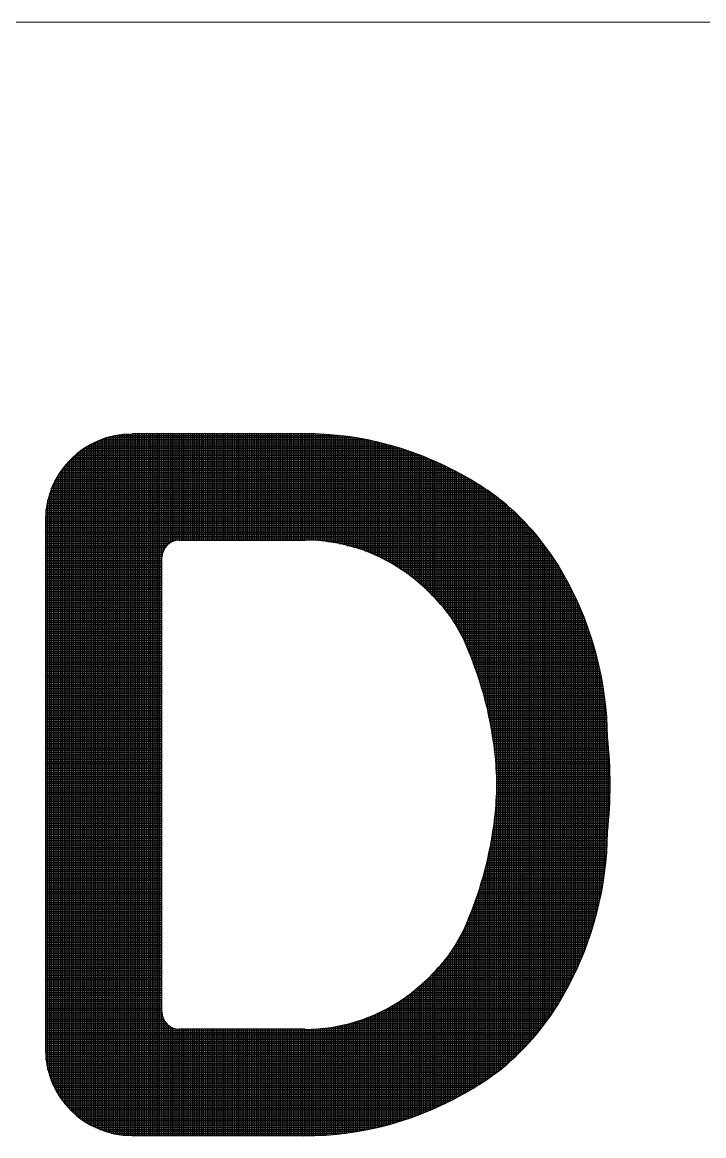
# Model space of a CAD drawing. Header units: inches. Extents: x 952 to 1793, y 0 to 594.
# Drawn here: x 1627.34 to 1633.8, y 99.48 to 110.04 of the extents above; entities that cross this region are included whole.
import ezdxf

# ---------------------------------------------------------------- set-up
doc = ezdxf.new("R2010")
doc.units = ezdxf.units.IN
doc.header["$MEASUREMENT"] = 0
doc.layers.add('BG 0 -1', color=7, linetype='Continuous')
doc.layers.add('BG ÇÑ±¹Áö¿ª³\xad¹æ±â¼úÁÖ½ÄÈ¸»ç CI', color=7, linetype='Continuous')

msp = doc.modelspace()

# ---------------------------------------------------------------- linework, layer by layer
at = {"layer": 'BG 0 -1', "color": 7, "linetype": 'Continuous', "lineweight": 9}
msp.add_line((1618.352, 110.04), (1767.619, 110.04), dxfattribs=at)
at = {"layer": 'BG ÇÑ±¹Áö¿ª³\xad¹æ±â¼úÁÖ½ÄÈ¸»ç CI', "color": 242, "linetype": 'Continuous', "lineweight": 25, "true_color": 0xd51c29}
for p, q in [((1627.983, 99.584), (1627.983, 106.033)), ((1627.985, 106.034), (1630.801, 106.034)), ((1628.001, 99.574), (1628.001, 106.043)), ((1628.018, 99.566), (1628.018, 106.051)), ((1628.019, 106.052), (1630.733, 106.052)), ((1628.036, 99.557), (1628.036, 106.06)), ((1628.053, 99.55), (1628.053, 106.068)), ((1628.057, 106.069), (1630.657, 106.069)), ((1628.07, 99.542), (1628.07, 106.075)), ((1628.088, 99.535), (1628.088, 106.082)), ((1628.1, 106.086), (1630.57, 106.086)), ((1628.105, 99.529), (1628.105, 106.088)), ((1628.122, 99.523), (1628.122, 106.094)), ((1628.14, 99.517), (1628.14, 106.1)), ((1628.154, 106.104), (1630.467, 106.104)), ((1628.157, 99.512), (1628.157, 106.105)), ((1628.175, 99.508), (1628.175, 106.109)), ((1628.192, 99.503), (1628.192, 106.114)), ((1628.209, 99.499), (1628.209, 106.118)), ((1628.227, 106.121), (1630.33, 106.121)), ((1628.227, 99.496), (1628.227, 106.121)), ((1628.244, 99.493), (1628.244, 106.124)), ((1628.261, 99.49), (1628.261, 106.127)), ((1628.279, 99.488), (1628.279, 106.129)), ((1628.296, 99.486), (1628.296, 106.131)), ((1628.313, 99.484), (1628.313, 106.133)), ((1628.331, 99.483), (1628.331, 106.134)), ((1628.348, 99.482), (1628.348, 106.135)), ((1628.366, 99.481), (1628.366, 106.136)), ((1629.905, 106.136), (1628.381, 106.136)), ((1628.383, 99.481), (1628.383, 106.136)), ((1628.4, 99.481), (1628.4, 106.136)), ((1628.418, 99.481), (1628.418, 106.136)), ((1628.435, 99.481), (1628.435, 106.136)), ((1628.452, 99.481), (1628.452, 106.136)), ((1628.47, 99.481), (1628.47, 106.136)), ((1628.487, 99.481), (1628.487, 106.136)), ((1628.504, 99.481), (1628.504, 106.136)), ((1628.522, 99.481), (1628.522, 106.136)), ((1628.539, 99.481), (1628.539, 106.136)), ((1628.557, 99.481), (1628.557, 106.136)), ((1628.574, 99.481), (1628.574, 106.136)), ((1628.591, 99.481), (1628.591, 106.136)), ((1628.609, 99.481), (1628.609, 106.136)), ((1628.626, 99.481), (1628.626, 106.136)), ((1628.643, 99.481), (1628.643, 106.136)), ((1628.661, 99.481), (1628.661, 106.136)), ((1628.678, 105.028), (1628.678, 106.136)), ((1628.695, 105.059), (1628.695, 106.136)), ((1628.713, 105.08), (1628.713, 106.136)), ((1628.73, 105.095), (1628.73, 106.136)), ((1628.748, 105.107), (1628.748, 106.136)), ((1628.765, 105.115), (1628.765, 106.136)), ((1628.782, 105.122), (1628.782, 106.136)), ((1628.8, 105.126), (1628.8, 106.136)), ((1628.817, 105.128), (1628.817, 106.136)), ((1628.834, 105.129), (1628.834, 106.136)), ((1628.852, 105.129), (1628.852, 106.136)), ((1628.869, 105.129), (1628.869, 106.136)), ((1628.886, 105.129), (1628.886, 106.136)), ((1628.904, 105.129), (1628.904, 106.136)), ((1628.921, 105.129), (1628.921, 106.136)), ((1628.939, 105.129), (1628.939, 106.136)), ((1628.956, 105.129), (1628.956, 106.136)), ((1628.973, 105.129), (1628.973, 106.136)), ((1628.991, 105.129), (1628.991, 106.136)), ((1629.008, 105.129), (1629.008, 106.136)), ((1629.025, 105.129), (1629.025, 106.136)), ((1629.043, 105.129), (1629.043, 106.136)), ((1629.06, 105.129), (1629.06, 106.136)), ((1629.077, 105.129), (1629.077, 106.136)), ((1629.095, 105.129), (1629.095, 106.136)), ((1629.112, 105.129), (1629.112, 106.136)), ((1629.13, 105.129), (1629.13, 106.136)), ((1629.147, 105.129), (1629.147, 106.136)), ((1629.164, 105.129), (1629.164, 106.136)), ((1629.182, 105.129), (1629.182, 106.136)), ((1629.199, 105.129), (1629.199, 106.136)), ((1629.216, 105.129), (1629.216, 106.136)), ((1629.234, 105.129), (1629.234, 106.136)), ((1629.251, 105.129), (1629.251, 106.136)), ((1629.268, 105.129), (1629.268, 106.136)), ((1629.286, 105.129), (1629.286, 106.136)), ((1629.303, 105.129), (1629.303, 106.136)), ((1629.321, 105.129), (1629.321, 106.136)), ((1629.338, 105.129), (1629.338, 106.136)), ((1629.355, 105.129), (1629.355, 106.136)), ((1629.373, 105.129), (1629.373, 106.136)), ((1629.39, 105.129), (1629.39, 106.136)), ((1629.407, 105.129), (1629.407, 106.136)), ((1629.425, 105.129), (1629.425, 106.136)), ((1629.442, 105.129), (1629.442, 106.136)), ((1629.459, 105.129), (1629.459, 106.136)), ((1629.477, 105.129), (1629.477, 106.136)), ((1629.494, 105.129), (1629.494, 106.136)), ((1629.512, 105.129), (1629.512, 106.136)), ((1629.529, 105.129), (1629.529, 106.136)), ((1629.546, 105.129), (1629.546, 106.136)), ((1629.564, 105.129), (1629.564, 106.136)), ((1629.581, 105.129), (1629.581, 106.136)), ((1629.598, 105.129), (1629.598, 106.136)), ((1629.616, 105.129), (1629.616, 106.136)), ((1629.633, 105.129), (1629.633, 106.136)), ((1629.65, 105.129), (1629.65, 106.136)), ((1629.668, 105.129), (1629.668, 106.136)), ((1629.685, 105.129), (1629.685, 106.136)), ((1629.703, 105.129), (1629.703, 106.136)), ((1629.72, 105.129), (1629.72, 106.136)), ((1629.737, 105.129), (1629.737, 106.136)), ((1629.755, 105.129), (1629.755, 106.136)), ((1629.772, 105.129), (1629.772, 106.136)), ((1629.789, 105.129), (1629.789, 106.136)), ((1629.807, 105.129), (1629.807, 106.136)), ((1629.824, 105.129), (1629.824, 106.136)), ((1629.841, 105.129), (1629.841, 106.136)), ((1629.859, 105.129), (1629.859, 106.136)), ((1629.876, 105.129), (1629.876, 106.136)), ((1629.894, 105.129), (1629.894, 106.136)), ((1629.911, 105.129), (1629.911, 106.136)), ((1629.928, 105.129), (1629.928, 106.136)), ((1629.946, 105.129), (1629.946, 106.137)), ((1629.963, 105.129), (1629.963, 106.137)), ((1629.98, 105.129), (1629.98, 106.137)), ((1629.998, 105.129), (1629.998, 106.138)), ((1630.015, 105.129), (1630.015, 106.138)), ((1630.033, 105.128), (1630.033, 106.138)), ((1630.05, 105.128), (1630.05, 106.137)), ((1630.067, 105.128), (1630.067, 106.137)), ((1630.085, 105.127), (1630.085, 106.137)), ((1630.102, 105.127), (1630.102, 106.136)), ((1630.119, 105.126), (1630.119, 106.136)), ((1630.137, 105.124), (1630.137, 106.135)), ((1630.154, 105.123), (1630.154, 106.134)), ((1630.171, 105.122), (1630.171, 106.134)), ((1630.189, 105.12), (1630.189, 106.133)), ((1630.206, 105.118), (1630.206, 106.132)), ((1630.224, 105.116), (1630.224, 106.13)), ((1630.241, 105.114), (1630.241, 106.129)), ((1630.258, 105.111), (1630.258, 106.128)), ((1630.276, 105.109), (1630.276, 106.126)), ((1630.293, 105.106), (1630.293, 106.125)), ((1630.31, 105.103), (1630.31, 106.123)), ((1630.328, 105.1), (1630.328, 106.121)), ((1630.345, 105.096), (1630.345, 106.12)), ((1630.362, 105.093), (1630.362, 106.118)), ((1630.38, 105.089), (1630.38, 106.116)), ((1630.397, 105.085), (1630.397, 106.113)), ((1630.415, 105.081), (1630.415, 106.111)), ((1630.432, 105.076), (1630.432, 106.109)), ((1630.449, 105.072), (1630.449, 106.106)), ((1630.467, 105.067), (1630.467, 106.104)), ((1630.484, 105.062), (1630.484, 106.101)), ((1630.501, 105.057), (1630.501, 106.098)), ((1630.519, 105.051), (1630.519, 106.096)), ((1630.536, 105.046), (1630.536, 106.093)), ((1630.553, 105.04), (1630.553, 106.09)), ((1630.571, 105.034), (1630.571, 106.086)), ((1630.588, 105.027), (1630.588, 106.083)), ((1630.606, 105.021), (1630.606, 106.08)), ((1630.623, 105.014), (1630.623, 106.076)), ((1630.64, 105.007), (1630.64, 106.073)), ((1630.658, 105), (1630.658, 106.069)), ((1630.675, 104.993), (1630.675, 106.065)), ((1630.692, 104.985), (1630.692, 106.061)), ((1630.71, 104.977), (1630.71, 106.057)), ((1630.727, 104.969), (1630.727, 106.053)), ((1630.744, 104.96), (1630.744, 106.049)), ((1630.762, 104.952), (1630.762, 106.045)), ((1630.779, 104.943), (1630.779, 106.04)), ((1630.797, 104.934), (1630.797, 106.036)), ((1627.837, 105.93), (1631.12, 105.93)), ((1627.845, 99.681), (1627.845, 105.936)), ((1627.858, 105.948), (1631.074, 105.948)), ((1627.862, 99.666), (1627.862, 105.951)), ((1627.879, 105.965), (1631.026, 105.965)), ((1627.879, 99.652), (1627.879, 105.965)), ((1627.897, 99.639), (1627.897, 105.978)), ((1627.903, 105.982), (1630.975, 105.982)), ((1627.914, 99.627), (1627.914, 105.99)), ((1627.928, 106), (1630.921, 106)), ((1627.931, 99.615), (1627.931, 106.002)), ((1627.949, 99.604), (1627.949, 106.013)), ((1627.955, 106.017), (1630.863, 106.017)), ((1627.966, 99.594), (1627.966, 106.023)), ((1630.814, 104.924), (1630.814, 106.031)), ((1630.831, 104.914), (1630.831, 106.026)), ((1630.849, 104.904), (1630.849, 106.021)), ((1630.866, 104.894), (1630.866, 106.016)), ((1630.883, 104.884), (1630.883, 106.011)), ((1630.901, 104.873), (1630.901, 106.006)), ((1630.918, 104.862), (1630.918, 106.001)), ((1630.935, 104.85), (1630.935, 105.995)), ((1630.953, 104.838), (1630.953, 105.99)), ((1630.97, 104.826), (1630.97, 105.984)), ((1630.988, 104.814), (1630.988, 105.978)), ((1631.005, 104.801), (1631.005, 105.972)), ((1631.022, 104.788), (1631.022, 105.966)), ((1631.04, 104.774), (1631.04, 105.96)), ((1631.057, 104.761), (1631.057, 105.954)), ((1631.074, 104.746), (1631.074, 105.947)), ((1631.092, 104.732), (1631.092, 105.941)), ((1631.109, 104.717), (1631.109, 105.934)), ((1631.126, 104.702), (1631.126, 105.928)), ((1627.738, 105.826), (1631.357, 105.826)), ((1627.74, 99.789), (1627.74, 105.828)), ((1627.753, 105.843), (1631.321, 105.843)), ((1627.758, 99.768), (1627.758, 105.849)), ((1627.768, 105.861), (1631.284, 105.861)), ((1627.775, 99.748), (1627.775, 105.869)), ((1627.784, 105.878), (1631.246, 105.878)), ((1627.792, 99.73), (1627.792, 105.887)), ((1627.8, 105.895), (1631.205, 105.895)), ((1627.81, 99.712), (1627.81, 105.905)), ((1627.818, 105.913), (1631.164, 105.913)), ((1627.827, 99.696), (1627.827, 105.921)), ((1631.144, 104.686), (1631.144, 105.921)), ((1631.161, 104.67), (1631.161, 105.914)), ((1631.179, 104.653), (1631.179, 105.907)), ((1631.196, 104.636), (1631.196, 105.899)), ((1631.213, 104.619), (1631.213, 105.892)), ((1631.231, 104.602), (1631.231, 105.885)), ((1631.248, 104.585), (1631.248, 105.877)), ((1631.265, 104.567), (1631.265, 105.869)), ((1631.283, 104.548), (1631.283, 105.861)), ((1631.3, 104.529), (1631.3, 105.853)), ((1631.317, 104.509), (1631.317, 105.845)), ((1631.335, 104.489), (1631.335, 105.837)), ((1631.352, 104.467), (1631.352, 105.829)), ((1627.668, 105.722), (1631.554, 105.722)), ((1627.671, 99.89), (1627.671, 105.727)), ((1627.678, 105.739), (1631.523, 105.739)), ((1627.688, 99.861), (1627.688, 105.756)), ((1627.689, 105.757), (1631.491, 105.757)), ((1627.7, 105.774), (1631.459, 105.774)), ((1627.706, 99.835), (1627.706, 105.782)), ((1627.712, 105.791), (1631.426, 105.791)), ((1627.723, 99.811), (1627.723, 105.806)), ((1627.725, 105.809), (1631.392, 105.809)), ((1631.37, 104.445), (1631.37, 105.82)), ((1631.387, 104.422), (1631.387, 105.811)), ((1631.404, 104.397), (1631.404, 105.803)), ((1631.422, 104.372), (1631.422, 105.794)), ((1631.439, 104.345), (1631.439, 105.784)), ((1631.456, 104.317), (1631.456, 105.775)), ((1631.474, 104.287), (1631.474, 105.766)), ((1631.491, 104.256), (1631.491, 105.756)), ((1631.508, 104.222), (1631.508, 105.747)), ((1631.526, 104.186), (1631.526, 105.737)), ((1631.543, 104.147), (1631.543, 105.728)), ((1631.561, 104.106), (1631.561, 105.718)), ((1627.618, 105.618), (1631.723, 105.618)), ((1627.619, 99.997), (1627.619, 105.62)), ((1627.625, 105.635), (1631.697, 105.635)), ((1627.633, 105.652), (1631.67, 105.652)), ((1627.636, 99.957), (1627.636, 105.66)), ((1627.641, 105.67), (1631.642, 105.67)), ((1627.649, 105.687), (1631.614, 105.687)), ((1627.654, 99.921), (1627.654, 105.696)), ((1627.658, 105.704), (1631.584, 105.704)), ((1631.578, 104.065), (1631.578, 105.708)), ((1631.595, 104.021), (1631.595, 105.698)), ((1631.613, 103.976), (1631.613, 105.688)), ((1631.63, 103.929), (1631.63, 105.677)), ((1631.647, 103.88), (1631.647, 105.667)), ((1631.665, 103.829), (1631.665, 105.656)), ((1631.682, 103.774), (1631.682, 105.645)), ((1631.699, 103.717), (1631.699, 105.633)), ((1631.717, 103.655), (1631.717, 105.622)), ((1627.584, 105.513), (1631.867, 105.513)), ((1627.584, 100.105), (1627.584, 105.512)), ((1627.589, 105.531), (1631.844, 105.531)), ((1627.594, 105.548), (1631.821, 105.548)), ((1627.599, 105.566), (1631.798, 105.566)), ((1627.601, 100.045), (1627.601, 105.572)), ((1627.605, 105.583), (1631.773, 105.583)), ((1627.611, 105.6), (1631.749, 105.6)), ((1631.734, 103.589), (1631.734, 105.61)), ((1631.752, 103.518), (1631.752, 105.598)), ((1631.769, 103.438), (1631.769, 105.586)), ((1631.786, 103.349), (1631.786, 105.574)), ((1631.804, 103.244), (1631.804, 105.561)), ((1631.821, 103.111), (1631.821, 105.548)), ((1631.838, 100.082), (1631.838, 105.535)), ((1631.856, 100.095), (1631.856, 105.522)), ((1631.873, 100.108), (1631.873, 105.509)), ((1627.566, 105.409), (1631.99, 105.409)), ((1627.567, 100.198), (1627.567, 105.419)), ((1627.568, 105.427), (1631.971, 105.427)), ((1627.57, 105.444), (1631.951, 105.444)), ((1627.573, 105.461), (1631.932, 105.461)), ((1627.577, 105.479), (1631.911, 105.479)), ((1627.58, 105.496), (1631.889, 105.496)), ((1631.891, 100.122), (1631.891, 105.495)), ((1631.908, 100.136), (1631.908, 105.481)), ((1631.925, 100.15), (1631.925, 105.467)), ((1631.943, 100.165), (1631.943, 105.452)), ((1631.96, 100.181), (1631.96, 105.436)), ((1631.977, 100.196), (1631.977, 105.421)), ((1631.995, 100.212), (1631.995, 105.405)), ((1627.56, 105.322), (1632.079, 105.322)), ((1627.56, 105.315), (1627.56, 100.302)), ((1627.56, 105.305), (1632.096, 105.305)), ((1627.561, 105.357), (1632.045, 105.357)), ((1627.561, 105.34), (1632.062, 105.34)), ((1627.562, 105.375), (1632.027, 105.375)), ((1627.564, 105.392), (1632.008, 105.392)), ((1632.012, 100.229), (1632.012, 105.389)), ((1632.029, 100.245), (1632.029, 105.372)), ((1632.047, 100.262), (1632.047, 105.355)), ((1632.064, 100.279), (1632.064, 105.338)), ((1632.082, 100.297), (1632.082, 105.32)), ((1632.099, 100.315), (1632.099, 105.302)), ((1627.56, 105.288), (1632.113, 105.288)), ((1627.56, 105.27), (1632.129, 105.27)), ((1627.56, 105.253), (1632.145, 105.253)), ((1627.56, 105.236), (1632.16, 105.236)), ((1627.56, 105.218), (1632.176, 105.218)), ((1627.56, 105.201), (1632.191, 105.201)), ((1632.116, 100.333), (1632.116, 105.284)), ((1632.134, 100.352), (1632.134, 105.265)), ((1632.151, 100.371), (1632.151, 105.246)), ((1632.168, 100.39), (1632.168, 105.227)), ((1632.186, 100.41), (1632.186, 105.207)), ((1627.56, 105.184), (1632.206, 105.184)), ((1627.56, 105.166), (1632.22, 105.166)), ((1627.56, 105.149), (1632.234, 105.149)), ((1627.56, 105.131), (1632.248, 105.131)), ((1627.56, 105.114), (1628.762, 105.114)), ((1627.56, 105.097), (1628.732, 105.097)), ((1628.829, 105.129), (1630.021, 105.129)), ((1630.238, 105.114), (1632.262, 105.114)), ((1630.343, 105.097), (1632.276, 105.097)), ((1632.203, 100.431), (1632.203, 105.186)), ((1632.22, 100.451), (1632.22, 105.166)), ((1632.238, 100.473), (1632.238, 105.145)), ((1632.255, 100.494), (1632.255, 105.123)), ((1632.273, 100.516), (1632.273, 105.101)), ((1627.56, 105.079), (1628.712, 105.079)), ((1627.56, 105.062), (1628.697, 105.062)), ((1627.56, 105.045), (1628.686, 105.045)), ((1627.56, 105.027), (1628.678, 105.027)), ((1627.56, 105.01), (1628.672, 105.01)), ((1627.56, 104.993), (1628.668, 104.993)), ((1630.42, 105.079), (1632.289, 105.079)), ((1630.484, 105.062), (1632.302, 105.062)), ((1630.539, 105.045), (1632.315, 105.045)), ((1630.589, 105.027), (1632.327, 105.027)), ((1630.634, 105.01), (1632.339, 105.01)), ((1630.675, 104.993), (1632.351, 104.993)), ((1632.29, 100.539), (1632.29, 105.078)), ((1632.307, 100.563), (1632.307, 105.055)), ((1632.325, 100.586), (1632.325, 105.031)), ((1632.342, 100.611), (1632.342, 105.006)), ((1632.359, 100.636), (1632.359, 104.981)), ((1627.56, 104.975), (1628.666, 104.975)), ((1627.56, 104.958), (1628.665, 104.958)), ((1627.56, 104.94), (1628.665, 104.94)), ((1627.56, 104.923), (1628.665, 104.923)), ((1627.56, 104.906), (1628.665, 104.906)), ((1627.56, 104.888), (1628.665, 104.888)), ((1628.665, 100.653), (1628.665, 104.964)), ((1630.714, 104.975), (1632.363, 104.975)), ((1630.75, 104.958), (1632.375, 104.958)), ((1630.784, 104.94), (1632.386, 104.94)), ((1630.816, 104.923), (1632.398, 104.923)), ((1630.847, 104.906), (1632.409, 104.906)), ((1630.876, 104.888), (1632.42, 104.888)), ((1632.377, 100.662), (1632.377, 104.955)), ((1632.394, 100.688), (1632.394, 104.929)), ((1632.411, 100.716), (1632.411, 104.901)), ((1632.429, 100.744), (1632.429, 104.873)), ((1627.56, 104.871), (1628.665, 104.871)), ((1627.56, 104.854), (1628.665, 104.854)), ((1627.56, 104.836), (1628.665, 104.836)), ((1627.56, 104.819), (1628.665, 104.819)), ((1627.56, 104.801), (1628.665, 104.801)), ((1627.56, 104.784), (1628.665, 104.784)), ((1627.56, 104.767), (1628.665, 104.767)), ((1630.904, 104.871), (1632.43, 104.871)), ((1630.93, 104.854), (1632.441, 104.854)), ((1630.956, 104.836), (1632.451, 104.836)), ((1630.98, 104.819), (1632.461, 104.819)), ((1631.004, 104.801), (1632.471, 104.801)), ((1631.027, 104.784), (1632.481, 104.784)), ((1631.049, 104.767), (1632.49, 104.767)), ((1632.446, 100.773), (1632.446, 104.845)), ((1632.464, 100.802), (1632.464, 104.815)), ((1632.481, 100.833), (1632.481, 104.784)), ((1627.56, 104.749), (1628.665, 104.749)), ((1627.56, 104.732), (1628.665, 104.732)), ((1627.56, 104.715), (1628.665, 104.715)), ((1627.56, 104.697), (1628.665, 104.697)), ((1627.56, 104.68), (1628.665, 104.68)), ((1627.56, 104.663), (1628.665, 104.663)), ((1631.071, 104.749), (1632.5, 104.749)), ((1631.092, 104.732), (1632.509, 104.732)), ((1631.112, 104.715), (1632.518, 104.715)), ((1631.131, 104.697), (1632.527, 104.697)), ((1631.15, 104.68), (1632.536, 104.68)), ((1631.169, 104.663), (1632.545, 104.663)), ((1632.498, 100.865), (1632.498, 104.752)), ((1632.516, 100.898), (1632.516, 104.719)), ((1632.533, 100.931), (1632.533, 104.686)), ((1627.56, 104.645), (1628.665, 104.645)), ((1627.56, 104.628), (1628.665, 104.628)), ((1627.56, 104.61), (1628.665, 104.61)), ((1627.56, 104.593), (1628.665, 104.593)), ((1627.56, 104.576), (1628.665, 104.576)), ((1627.56, 104.558), (1628.665, 104.558)), ((1631.187, 104.645), (1632.554, 104.645)), ((1631.204, 104.628), (1632.562, 104.628)), ((1631.222, 104.61), (1632.571, 104.61)), ((1631.239, 104.593), (1632.579, 104.593)), ((1631.257, 104.576), (1632.587, 104.576)), ((1631.273, 104.558), (1632.595, 104.558)), ((1632.55, 100.965), (1632.55, 104.652)), ((1632.568, 101.001), (1632.568, 104.616)), ((1632.585, 101.037), (1632.585, 104.58)), ((1627.56, 104.541), (1628.665, 104.541)), ((1627.56, 104.524), (1628.665, 104.524)), ((1627.56, 104.506), (1628.665, 104.506)), ((1627.56, 104.489), (1628.665, 104.489)), ((1627.56, 104.472), (1628.665, 104.472)), ((1627.56, 104.454), (1628.665, 104.454)), ((1631.289, 104.541), (1632.603, 104.541)), ((1631.305, 104.524), (1632.611, 104.524)), ((1631.32, 104.506), (1632.618, 104.506)), ((1631.335, 104.489), (1632.626, 104.489)), ((1631.349, 104.472), (1632.633, 104.472)), ((1631.363, 104.454), (1632.641, 104.454)), ((1632.602, 101.075), (1632.602, 104.542)), ((1632.62, 101.114), (1632.62, 104.503)), ((1632.637, 101.155), (1632.637, 104.462)), ((1627.56, 104.437), (1628.665, 104.437)), ((1627.56, 104.419), (1628.665, 104.419)), ((1627.56, 104.402), (1628.665, 104.402)), ((1627.56, 104.385), (1628.665, 104.385)), ((1627.56, 104.367), (1628.665, 104.367)), ((1627.56, 104.35), (1628.665, 104.35)), ((1631.376, 104.437), (1632.648, 104.437)), ((1631.389, 104.419), (1632.655, 104.419)), ((1631.401, 104.402), (1632.662, 104.402)), ((1631.413, 104.385), (1632.669, 104.385)), ((1631.425, 104.367), (1632.675, 104.367)), ((1631.436, 104.35), (1632.682, 104.35)), ((1632.655, 101.197), (1632.655, 104.42)), ((1632.672, 101.241), (1632.672, 104.376)), ((1627.56, 104.333), (1628.665, 104.333)), ((1627.56, 104.315), (1628.665, 104.315)), ((1627.56, 104.298), (1628.665, 104.298)), ((1627.56, 104.281), (1628.665, 104.281)), ((1627.56, 104.263), (1628.665, 104.263)), ((1627.56, 104.246), (1628.665, 104.246)), ((1631.447, 104.333), (1632.688, 104.333)), ((1631.457, 104.315), (1632.695, 104.315)), ((1631.468, 104.298), (1632.701, 104.298)), ((1631.477, 104.281), (1632.707, 104.281)), ((1631.487, 104.263), (1632.713, 104.263)), ((1631.496, 104.246), (1632.719, 104.246)), ((1632.689, 101.287), (1632.689, 104.33)), ((1632.707, 101.335), (1632.707, 104.282)), ((1627.56, 104.228), (1628.665, 104.228)), ((1627.56, 104.211), (1628.665, 104.211)), ((1627.56, 104.194), (1628.665, 104.194)), ((1627.56, 104.176), (1628.665, 104.176)), ((1627.56, 104.159), (1628.665, 104.159)), ((1627.56, 104.142), (1628.665, 104.142)), ((1631.505, 104.228), (1632.725, 104.228)), ((1631.514, 104.211), (1632.731, 104.211)), ((1631.522, 104.194), (1632.736, 104.194)), ((1631.53, 104.176), (1632.742, 104.176)), ((1631.538, 104.159), (1632.747, 104.159)), ((1631.545, 104.142), (1632.752, 104.142)), ((1632.724, 101.386), (1632.724, 104.231)), ((1632.741, 101.44), (1632.741, 104.177)), ((1627.56, 104.124), (1628.665, 104.124)), ((1627.56, 104.107), (1628.665, 104.107)), ((1627.56, 104.09), (1628.665, 104.09)), ((1627.56, 104.072), (1628.665, 104.072)), ((1627.56, 104.055), (1628.665, 104.055)), ((1627.56, 104.037), (1628.665, 104.037)), ((1631.553, 104.124), (1632.757, 104.124)), ((1631.56, 104.107), (1632.762, 104.107)), ((1631.568, 104.09), (1632.767, 104.09)), ((1631.575, 104.072), (1632.772, 104.072)), ((1631.582, 104.055), (1632.777, 104.055)), ((1631.589, 104.037), (1632.782, 104.037)), ((1632.759, 101.497), (1632.759, 104.12)), ((1632.776, 101.559), (1632.776, 104.058)), ((1627.56, 104.02), (1628.665, 104.02)), ((1627.56, 104.003), (1628.665, 104.003)), ((1627.56, 103.985), (1628.665, 103.985)), ((1627.56, 103.968), (1628.665, 103.968)), ((1627.56, 103.951), (1628.665, 103.951)), ((1627.56, 103.933), (1628.665, 103.933)), ((1631.596, 104.02), (1632.786, 104.02)), ((1631.603, 104.003), (1632.791, 104.003)), ((1631.609, 103.985), (1632.795, 103.985)), ((1631.616, 103.968), (1632.799, 103.968)), ((1631.622, 103.951), (1632.803, 103.951)), ((1631.629, 103.933), (1632.807, 103.933)), ((1632.793, 101.626), (1632.793, 103.991)), ((1627.56, 103.916), (1628.665, 103.916)), ((1627.56, 103.899), (1628.665, 103.899)), ((1627.56, 103.881), (1628.665, 103.881)), ((1627.56, 103.864), (1628.665, 103.864)), ((1627.56, 103.846), (1628.665, 103.846)), ((1627.56, 103.829), (1628.665, 103.829)), ((1631.635, 103.916), (1632.811, 103.916)), ((1631.641, 103.899), (1632.815, 103.899)), ((1631.647, 103.881), (1632.819, 103.881)), ((1631.653, 103.864), (1632.822, 103.864)), ((1631.659, 103.846), (1632.826, 103.846)), ((1631.665, 103.829), (1632.829, 103.829)), ((1632.811, 101.7), (1632.811, 103.917)), ((1632.828, 101.783), (1632.828, 103.834)), ((1627.56, 103.812), (1628.665, 103.812)), ((1627.56, 103.794), (1628.665, 103.794)), ((1627.56, 103.777), (1628.665, 103.777)), ((1627.56, 103.76), (1628.665, 103.76)), ((1627.56, 103.742), (1628.665, 103.742)), ((1627.56, 103.725), (1628.665, 103.725)), ((1631.67, 103.812), (1632.832, 103.812)), ((1631.676, 103.794), (1632.836, 103.794)), ((1631.681, 103.777), (1632.839, 103.777)), ((1631.687, 103.76), (1632.842, 103.76)), ((1631.692, 103.742), (1632.845, 103.742)), ((1631.697, 103.725), (1632.847, 103.725)), ((1632.846, 101.88), (1632.846, 103.737)), ((1627.56, 103.708), (1628.665, 103.708)), ((1627.56, 103.69), (1628.665, 103.69)), ((1627.56, 103.673), (1628.665, 103.673)), ((1627.56, 103.655), (1628.665, 103.655)), ((1627.56, 103.638), (1628.665, 103.638)), ((1627.56, 103.621), (1628.665, 103.621)), ((1631.702, 103.708), (1632.85, 103.708)), ((1631.707, 103.69), (1632.853, 103.69)), ((1631.712, 103.673), (1632.855, 103.673)), ((1631.717, 103.655), (1632.858, 103.655)), ((1631.722, 103.638), (1632.86, 103.638)), ((1631.726, 103.621), (1632.862, 103.621)), ((1632.863, 102.001), (1632.863, 103.616)), ((1627.56, 103.603), (1628.665, 103.603)), ((1627.56, 103.586), (1628.665, 103.586)), ((1627.56, 103.569), (1628.665, 103.569)), ((1627.56, 103.551), (1628.665, 103.551)), ((1627.56, 103.534), (1628.665, 103.534)), ((1627.56, 103.517), (1628.665, 103.517)), ((1627.56, 103.499), (1628.665, 103.499)), ((1631.731, 103.603), (1632.864, 103.603)), ((1631.735, 103.586), (1632.867, 103.586)), ((1631.739, 103.569), (1632.868, 103.569)), ((1631.744, 103.551), (1632.87, 103.551)), ((1631.748, 103.534), (1632.872, 103.534)), ((1631.752, 103.517), (1632.874, 103.517)), ((1631.756, 103.499), (1632.875, 103.499)), ((1627.56, 103.482), (1628.665, 103.482)), ((1627.56, 103.464), (1628.665, 103.464)), ((1627.56, 103.447), (1628.665, 103.447)), ((1627.56, 103.43), (1628.665, 103.43)), ((1627.56, 103.412), (1628.665, 103.412)), ((1627.56, 103.395), (1628.665, 103.395)), ((1631.76, 103.482), (1632.877, 103.482)), ((1631.763, 103.464), (1632.878, 103.464)), ((1631.767, 103.447), (1632.879, 103.447)), ((1631.771, 103.43), (1632.881, 103.43)), ((1631.774, 103.412), (1632.882, 103.412)), ((1631.778, 103.395), (1632.883, 103.395)), ((1632.88, 102.183), (1632.88, 103.434)), ((1627.56, 103.378), (1628.665, 103.378)), ((1627.56, 103.36), (1628.665, 103.36)), ((1627.56, 103.343), (1628.665, 103.343)), ((1627.56, 103.326), (1628.665, 103.326)), ((1627.56, 103.308), (1628.665, 103.308)), ((1627.56, 103.291), (1628.665, 103.291)), ((1631.781, 103.378), (1632.884, 103.378)), ((1631.784, 103.36), (1632.884, 103.36)), ((1631.787, 103.343), (1632.885, 103.343)), ((1631.79, 103.326), (1632.886, 103.326)), ((1631.793, 103.308), (1632.886, 103.308)), ((1631.796, 103.291), (1632.887, 103.291)), ((1627.56, 103.273), (1628.665, 103.273)), ((1627.56, 103.256), (1628.665, 103.256)), ((1627.56, 103.239), (1628.665, 103.239)), ((1627.56, 103.221), (1628.665, 103.221)), ((1627.56, 103.204), (1628.665, 103.204)), ((1627.56, 103.187), (1628.665, 103.187)), ((1631.799, 103.273), (1632.887, 103.273)), ((1631.802, 103.256), (1632.887, 103.256)), ((1631.804, 103.239), (1632.889, 103.239)), ((1631.807, 103.221), (1632.891, 103.221)), ((1631.809, 103.204), (1632.893, 103.204)), ((1631.812, 103.187), (1632.894, 103.187)), ((1627.56, 103.169), (1628.665, 103.169)), ((1627.56, 103.152), (1628.665, 103.152)), ((1627.56, 103.135), (1628.665, 103.135)), ((1627.56, 103.117), (1628.665, 103.117)), ((1627.56, 103.1), (1628.665, 103.1)), ((1627.56, 103.082), (1628.665, 103.082)), ((1631.814, 103.169), (1632.896, 103.169)), ((1631.816, 103.152), (1632.898, 103.152)), ((1631.818, 103.135), (1632.899, 103.135)), ((1631.82, 103.117), (1632.9, 103.117)), ((1631.822, 103.1), (1632.902, 103.1)), ((1631.824, 103.082), (1632.903, 103.082)), ((1632.898, 102.465), (1632.898, 103.152)), ((1627.56, 103.065), (1628.665, 103.065)), ((1627.56, 103.048), (1628.665, 103.048)), ((1627.56, 103.03), (1628.665, 103.03)), ((1627.56, 103.013), (1628.665, 103.013)), ((1627.56, 102.996), (1628.665, 102.996)), ((1627.56, 102.978), (1628.665, 102.978)), ((1631.826, 103.065), (1632.904, 103.065)), ((1631.827, 103.048), (1632.905, 103.048)), ((1631.829, 103.03), (1632.906, 103.03)), ((1631.83, 103.013), (1632.907, 103.013)), ((1631.831, 102.996), (1632.908, 102.996)), ((1631.833, 102.978), (1632.909, 102.978)), ((1627.56, 102.961), (1628.665, 102.961)), ((1627.56, 102.943), (1628.665, 102.943)), ((1627.56, 102.926), (1628.665, 102.926)), ((1627.56, 102.909), (1628.665, 102.909)), ((1627.56, 102.891), (1628.665, 102.891)), ((1627.56, 102.874), (1628.665, 102.874)), ((1631.834, 102.961), (1632.91, 102.961)), ((1631.834, 102.943), (1632.91, 102.943)), ((1631.835, 102.926), (1632.911, 102.926)), ((1631.836, 102.909), (1632.911, 102.909)), ((1631.837, 102.891), (1632.912, 102.891)), ((1631.837, 102.874), (1632.912, 102.874)), ((1627.56, 102.857), (1628.665, 102.857)), ((1627.56, 102.839), (1628.665, 102.839)), ((1627.56, 102.822), (1628.665, 102.822)), ((1627.56, 102.805), (1628.665, 102.805)), ((1627.56, 102.787), (1628.665, 102.787)), ((1627.56, 102.77), (1628.665, 102.77)), ((1631.837, 102.857), (1632.912, 102.857)), ((1631.838, 102.839), (1632.912, 102.839)), ((1631.838, 102.822), (1632.912, 102.822)), ((1631.838, 102.805), (1632.912, 102.805)), ((1631.838, 102.787), (1632.912, 102.787)), ((1631.838, 102.77), (1632.912, 102.77)), ((1627.56, 102.752), (1628.665, 102.752)), ((1627.56, 102.735), (1628.665, 102.735)), ((1627.56, 102.718), (1628.665, 102.718)), ((1627.56, 102.7), (1628.665, 102.7)), ((1627.56, 102.683), (1628.665, 102.683)), ((1627.56, 102.666), (1628.665, 102.666)), ((1631.834, 102.666), (1632.91, 102.666)), ((1631.835, 102.683), (1632.91, 102.683)), ((1631.836, 102.718), (1632.911, 102.718)), ((1631.836, 102.7), (1632.911, 102.7)), ((1631.837, 102.752), (1632.912, 102.752)), ((1631.837, 102.735), (1632.912, 102.735)), ((1627.56, 102.648), (1628.665, 102.648)), ((1627.56, 102.631), (1628.665, 102.631)), ((1627.56, 102.614), (1628.665, 102.614)), ((1627.56, 102.596), (1628.665, 102.596)), ((1627.56, 102.579), (1628.665, 102.579)), ((1627.56, 102.561), (1628.665, 102.561)), ((1631.827, 102.561), (1632.905, 102.561)), ((1631.828, 102.579), (1632.906, 102.579)), ((1631.83, 102.596), (1632.907, 102.596)), ((1631.831, 102.614), (1632.908, 102.614)), ((1631.832, 102.631), (1632.908, 102.631)), ((1631.833, 102.648), (1632.909, 102.648)), ((1627.56, 102.544), (1628.665, 102.544)), ((1627.56, 102.527), (1628.665, 102.527)), ((1627.56, 102.509), (1628.665, 102.509)), ((1627.56, 102.492), (1628.665, 102.492)), ((1627.56, 102.475), (1628.665, 102.475)), ((1627.56, 102.457), (1628.665, 102.457)), ((1631.815, 102.457), (1632.897, 102.457)), ((1631.817, 102.475), (1632.898, 102.475)), ((1631.819, 102.492), (1632.9, 102.492)), ((1631.821, 102.509), (1632.901, 102.509)), ((1631.821, 100.069), (1631.821, 102.506)), ((1631.823, 102.527), (1632.902, 102.527)), ((1631.825, 102.544), (1632.904, 102.544)), ((1627.56, 102.44), (1628.665, 102.44)), ((1627.56, 102.423), (1628.665, 102.423)), ((1627.56, 102.405), (1628.665, 102.405)), ((1627.56, 102.388), (1628.665, 102.388)), ((1627.56, 102.37), (1628.665, 102.37)), ((1627.56, 102.353), (1628.665, 102.353)), ((1631.801, 102.353), (1632.887, 102.353)), ((1631.803, 102.37), (1632.888, 102.37)), ((1631.804, 100.056), (1631.804, 102.374)), ((1631.806, 102.388), (1632.89, 102.388)), ((1631.808, 102.405), (1632.892, 102.405)), ((1631.811, 102.423), (1632.894, 102.423)), ((1631.813, 102.44), (1632.895, 102.44)), ((1627.56, 102.336), (1628.665, 102.336)), ((1627.56, 102.318), (1628.665, 102.318)), ((1627.56, 102.301), (1628.665, 102.301)), ((1627.56, 102.284), (1628.665, 102.284)), ((1627.56, 102.266), (1628.665, 102.266)), ((1627.56, 102.249), (1628.665, 102.249)), ((1627.56, 102.232), (1628.665, 102.232)), ((1631.779, 102.232), (1632.883, 102.232)), ((1631.783, 102.249), (1632.884, 102.249)), ((1631.786, 100.043), (1631.786, 102.268)), ((1631.786, 102.266), (1632.885, 102.266)), ((1631.789, 102.284), (1632.885, 102.284)), ((1631.792, 102.301), (1632.886, 102.301)), ((1631.795, 102.318), (1632.886, 102.318)), ((1631.798, 102.336), (1632.887, 102.336)), ((1627.56, 102.214), (1628.665, 102.214)), ((1627.56, 102.197), (1628.665, 102.197)), ((1627.56, 102.179), (1628.665, 102.179)), ((1627.56, 102.162), (1628.665, 102.162)), ((1627.56, 102.145), (1628.665, 102.145)), ((1627.56, 102.127), (1628.665, 102.127)), ((1631.758, 102.127), (1632.876, 102.127)), ((1631.762, 102.145), (1632.878, 102.145)), ((1631.765, 102.162), (1632.879, 102.162)), ((1631.769, 102.179), (1632.88, 102.179)), ((1631.769, 100.031), (1631.769, 102.179)), ((1631.773, 102.197), (1632.881, 102.197)), ((1631.776, 102.214), (1632.882, 102.214)), ((1627.56, 102.11), (1628.665, 102.11)), ((1627.56, 102.093), (1628.665, 102.093)), ((1627.56, 102.075), (1628.665, 102.075)), ((1627.56, 102.058), (1628.665, 102.058)), ((1627.56, 102.041), (1628.665, 102.041)), ((1627.56, 102.023), (1628.665, 102.023)), ((1631.733, 102.023), (1632.866, 102.023)), ((1631.734, 100.007), (1631.734, 102.028)), ((1631.737, 102.041), (1632.868, 102.041)), ((1631.742, 102.058), (1632.869, 102.058)), ((1631.746, 102.075), (1632.871, 102.075)), ((1631.75, 102.093), (1632.873, 102.093)), ((1631.752, 100.019), (1631.752, 102.099)), ((1631.754, 102.11), (1632.875, 102.11)), ((1627.56, 102.006), (1628.665, 102.006)), ((1627.56, 101.988), (1628.665, 101.988)), ((1627.56, 101.971), (1628.665, 101.971)), ((1627.56, 101.954), (1628.665, 101.954)), ((1627.56, 101.936), (1628.665, 101.936)), ((1627.56, 101.919), (1628.665, 101.919)), ((1631.705, 101.919), (1632.852, 101.919)), ((1631.71, 101.936), (1632.854, 101.936)), ((1631.715, 101.954), (1632.857, 101.954)), ((1631.717, 99.995), (1631.717, 101.962)), ((1631.719, 101.971), (1632.859, 101.971)), ((1631.724, 101.988), (1632.861, 101.988)), ((1631.729, 102.006), (1632.864, 102.006)), ((1627.56, 101.902), (1628.665, 101.902)), ((1627.56, 101.884), (1628.665, 101.884)), ((1627.56, 101.867), (1628.665, 101.867)), ((1627.56, 101.85), (1628.665, 101.85)), ((1627.56, 101.832), (1628.665, 101.832)), ((1627.56, 101.815), (1628.665, 101.815)), ((1631.673, 101.815), (1632.834, 101.815)), ((1631.679, 101.832), (1632.837, 101.832)), ((1631.682, 99.972), (1631.682, 101.843)), ((1631.684, 101.85), (1632.84, 101.85)), ((1631.69, 101.867), (1632.843, 101.867)), ((1631.695, 101.884), (1632.846, 101.884)), ((1631.699, 99.984), (1631.699, 101.9)), ((1631.7, 101.902), (1632.849, 101.902)), ((1627.56, 101.797), (1628.665, 101.797)), ((1627.56, 101.78), (1628.665, 101.78)), ((1627.56, 101.763), (1628.665, 101.763)), ((1627.56, 101.745), (1628.665, 101.745)), ((1627.56, 101.728), (1628.665, 101.728)), ((1627.56, 101.711), (1628.665, 101.711)), ((1631.638, 101.711), (1632.813, 101.711)), ((1631.644, 101.728), (1632.817, 101.728)), ((1631.647, 99.951), (1631.647, 101.737)), ((1631.65, 101.745), (1632.821, 101.745)), ((1631.656, 101.763), (1632.824, 101.763)), ((1631.662, 101.78), (1632.828, 101.78)), ((1631.665, 99.961), (1631.665, 101.788)), ((1631.668, 101.797), (1632.831, 101.797)), ((1627.56, 101.693), (1628.665, 101.693)), ((1627.56, 101.676), (1628.665, 101.676)), ((1627.56, 101.659), (1628.665, 101.659)), ((1627.56, 101.641), (1628.665, 101.641)), ((1627.56, 101.624), (1628.665, 101.624)), ((1627.56, 101.606), (1628.665, 101.606)), ((1631.599, 101.606), (1632.789, 101.606)), ((1631.606, 101.624), (1632.793, 101.624)), ((1631.613, 101.641), (1632.797, 101.641)), ((1631.613, 99.929), (1631.613, 101.641)), ((1631.619, 101.659), (1632.801, 101.659)), ((1631.626, 101.676), (1632.805, 101.676)), ((1631.63, 99.94), (1631.63, 101.688)), ((1631.632, 101.693), (1632.809, 101.693)), ((1627.56, 101.589), (1628.665, 101.589)), ((1627.56, 101.572), (1628.665, 101.572)), ((1627.56, 101.554), (1628.665, 101.554)), ((1627.56, 101.537), (1628.665, 101.537)), ((1627.56, 101.52), (1628.665, 101.52)), ((1627.56, 101.502), (1628.665, 101.502)), ((1631.557, 101.502), (1632.76, 101.502)), ((1631.561, 99.899), (1631.561, 101.511)), ((1631.564, 101.52), (1632.765, 101.52)), ((1631.572, 101.537), (1632.77, 101.537)), ((1631.578, 99.909), (1631.578, 101.552)), ((1631.579, 101.554), (1632.775, 101.554)), ((1631.586, 101.572), (1632.78, 101.572)), ((1631.593, 101.589), (1632.784, 101.589)), ((1631.595, 99.919), (1631.595, 101.596)), ((1627.56, 101.485), (1628.665, 101.485)), ((1627.56, 101.468), (1628.665, 101.468)), ((1627.56, 101.45), (1628.665, 101.45)), ((1627.56, 101.433), (1628.665, 101.433)), ((1627.56, 101.415), (1628.665, 101.415)), ((1627.56, 101.398), (1628.665, 101.398)), ((1631.508, 99.87), (1631.508, 101.395)), ((1631.51, 101.398), (1632.728, 101.398)), ((1631.518, 101.415), (1632.734, 101.415)), ((1631.526, 101.433), (1632.739, 101.433)), ((1631.526, 99.88), (1631.526, 101.431)), ((1631.534, 101.45), (1632.745, 101.45)), ((1631.542, 101.468), (1632.75, 101.468)), ((1631.543, 99.889), (1631.543, 101.47)), ((1631.55, 101.485), (1632.755, 101.485)), ((1627.56, 101.381), (1628.665, 101.381)), ((1627.56, 101.363), (1628.665, 101.363)), ((1627.56, 101.346), (1628.665, 101.346)), ((1627.56, 101.329), (1628.665, 101.329)), ((1627.56, 101.311), (1628.665, 101.311)), ((1627.56, 101.294), (1628.665, 101.294)), ((1631.453, 101.294), (1632.692, 101.294)), ((1631.456, 99.842), (1631.456, 101.3)), ((1631.463, 101.311), (1632.698, 101.311)), ((1631.473, 101.329), (1632.704, 101.329)), ((1631.474, 99.851), (1631.474, 101.33)), ((1631.483, 101.346), (1632.71, 101.346)), ((1631.491, 99.861), (1631.491, 101.361)), ((1631.492, 101.363), (1632.716, 101.363)), ((1631.501, 101.381), (1632.722, 101.381)), ((1627.56, 101.277), (1628.665, 101.277)), ((1627.56, 101.259), (1628.665, 101.259)), ((1627.56, 101.242), (1628.665, 101.242)), ((1627.56, 101.224), (1628.665, 101.224)), ((1627.56, 101.207), (1628.665, 101.207)), ((1627.56, 101.19), (1628.665, 101.19)), ((1631.383, 101.19), (1632.652, 101.19)), ((1631.387, 99.806), (1631.387, 101.195)), ((1631.395, 101.207), (1632.659, 101.207)), ((1631.404, 99.814), (1631.404, 101.22)), ((1631.408, 101.224), (1632.666, 101.224)), ((1631.419, 101.242), (1632.672, 101.242)), ((1631.422, 99.823), (1631.422, 101.245)), ((1631.431, 101.259), (1632.679, 101.259)), ((1631.439, 99.833), (1631.439, 101.272)), ((1631.442, 101.277), (1632.685, 101.277)), ((1627.56, 101.172), (1628.665, 101.172)), ((1627.56, 101.155), (1628.665, 101.155)), ((1627.56, 101.138), (1628.665, 101.138)), ((1627.56, 101.12), (1628.665, 101.12)), ((1627.56, 101.103), (1628.665, 101.103)), ((1627.56, 101.085), (1628.665, 101.085)), ((1631.298, 101.085), (1632.607, 101.085)), ((1631.3, 99.764), (1631.3, 101.088)), ((1631.313, 101.103), (1632.615, 101.103)), ((1631.317, 99.772), (1631.317, 101.108)), ((1631.328, 101.12), (1632.623, 101.12)), ((1631.335, 99.78), (1631.335, 101.128)), ((1631.343, 101.138), (1632.63, 101.138)), ((1631.352, 99.788), (1631.352, 101.15)), ((1631.356, 101.155), (1632.637, 101.155)), ((1631.37, 101.172), (1632.645, 101.172)), ((1631.37, 99.797), (1631.37, 101.172)), ((1627.56, 101.068), (1628.665, 101.068)), ((1627.56, 101.051), (1628.665, 101.051)), ((1627.56, 101.033), (1628.665, 101.033)), ((1627.56, 101.016), (1628.665, 101.016)), ((1627.56, 100.999), (1628.665, 100.999)), ((1627.56, 100.981), (1628.665, 100.981)), ((1627.56, 100.964), (1628.665, 100.964)), ((1631.179, 100.964), (1632.55, 100.964)), ((1631.179, 99.71), (1631.179, 100.964)), ((1631.196, 100.981), (1632.558, 100.981)), ((1631.196, 99.718), (1631.196, 100.981)), ((1631.213, 99.725), (1631.213, 100.998)), ((1631.214, 100.999), (1632.567, 100.999)), ((1631.231, 101.016), (1632.575, 101.016)), ((1631.231, 99.732), (1631.231, 101.015)), ((1631.248, 99.74), (1631.248, 101.032)), ((1631.249, 101.033), (1632.583, 101.033)), ((1631.265, 99.748), (1631.265, 101.05)), ((1631.266, 101.051), (1632.591, 101.051)), ((1631.282, 101.068), (1632.599, 101.068)), ((1631.283, 99.756), (1631.283, 101.069)), ((1627.56, 100.947), (1628.665, 100.947)), ((1627.56, 100.929), (1628.665, 100.929)), ((1627.56, 100.912), (1628.665, 100.912)), ((1627.56, 100.894), (1628.665, 100.894)), ((1627.56, 100.877), (1628.665, 100.877)), ((1627.56, 100.86), (1628.665, 100.86)), ((1631.061, 100.86), (1632.495, 100.86)), ((1631.074, 99.67), (1631.074, 100.871)), ((1631.082, 100.877), (1632.505, 100.877)), ((1631.092, 99.676), (1631.092, 100.885)), ((1631.103, 100.894), (1632.514, 100.894)), ((1631.109, 99.683), (1631.109, 100.9)), ((1631.123, 100.912), (1632.523, 100.912)), ((1631.126, 99.689), (1631.126, 100.915)), ((1631.142, 100.929), (1632.532, 100.929)), ((1631.144, 99.696), (1631.144, 100.931)), ((1631.161, 100.947), (1632.541, 100.947)), ((1631.161, 99.703), (1631.161, 100.947)), ((1627.56, 100.842), (1628.665, 100.842)), ((1627.56, 100.825), (1628.665, 100.825)), ((1627.56, 100.808), (1628.665, 100.808)), ((1627.56, 100.79), (1628.665, 100.79)), ((1627.56, 100.773), (1628.665, 100.773)), ((1627.56, 100.756), (1628.665, 100.756)), ((1630.918, 100.756), (1632.436, 100.756)), ((1630.918, 99.616), (1630.918, 100.755)), ((1630.935, 99.622), (1630.935, 100.767)), ((1630.944, 100.773), (1632.446, 100.773)), ((1630.953, 99.627), (1630.953, 100.779)), ((1630.969, 100.79), (1632.457, 100.79)), ((1630.97, 99.633), (1630.97, 100.791)), ((1630.988, 99.639), (1630.988, 100.803)), ((1630.993, 100.808), (1632.467, 100.808)), ((1631.005, 99.645), (1631.005, 100.816)), ((1631.017, 100.825), (1632.476, 100.825)), ((1631.022, 99.651), (1631.022, 100.829)), ((1631.039, 100.842), (1632.486, 100.842)), ((1631.04, 99.657), (1631.04, 100.843)), ((1631.057, 99.663), (1631.057, 100.856)), ((1627.56, 100.738), (1628.665, 100.738)), ((1627.56, 100.721), (1628.665, 100.721)), ((1627.56, 100.703), (1628.665, 100.703)), ((1627.56, 100.686), (1628.665, 100.686)), ((1627.56, 100.669), (1628.665, 100.669)), ((1627.56, 100.651), (1628.665, 100.651)), ((1630.727, 99.564), (1630.727, 100.648)), ((1630.734, 100.651), (1632.37, 100.651)), ((1630.744, 99.568), (1630.744, 100.657)), ((1630.762, 99.572), (1630.762, 100.665)), ((1630.769, 100.669), (1632.381, 100.669)), ((1630.779, 99.577), (1630.779, 100.674)), ((1630.797, 99.581), (1630.797, 100.683)), ((1630.802, 100.686), (1632.393, 100.686)), ((1630.814, 99.586), (1630.814, 100.693)), ((1630.831, 99.591), (1630.831, 100.703)), ((1630.833, 100.703), (1632.404, 100.703)), ((1630.849, 99.596), (1630.849, 100.713)), ((1630.863, 100.721), (1632.415, 100.721)), ((1630.866, 99.601), (1630.866, 100.723)), ((1630.883, 99.606), (1630.883, 100.733)), ((1630.891, 100.738), (1632.425, 100.738)), ((1630.901, 99.611), (1630.901, 100.744)), ((1627.56, 100.634), (1628.666, 100.634)), ((1627.56, 100.617), (1628.669, 100.617)), ((1627.56, 100.599), (1628.674, 100.599)), ((1627.56, 100.582), (1628.681, 100.582)), ((1627.56, 100.565), (1628.691, 100.565)), ((1627.56, 100.547), (1628.704, 100.547)), ((1628.678, 99.481), (1628.678, 100.589)), ((1628.695, 99.481), (1628.695, 100.558)), ((1630.449, 99.511), (1630.449, 100.545)), ((1630.456, 100.547), (1632.296, 100.547)), ((1630.467, 99.513), (1630.467, 100.55)), ((1630.484, 99.516), (1630.484, 100.555)), ((1630.501, 99.519), (1630.501, 100.56)), ((1630.515, 100.565), (1632.309, 100.565)), ((1630.519, 99.521), (1630.519, 100.566)), ((1630.536, 99.524), (1630.536, 100.571)), ((1630.553, 99.527), (1630.553, 100.577)), ((1630.567, 100.582), (1632.321, 100.582)), ((1630.571, 99.531), (1630.571, 100.583)), ((1630.588, 99.534), (1630.588, 100.59)), ((1630.606, 99.537), (1630.606, 100.596)), ((1630.614, 100.599), (1632.334, 100.599)), ((1630.623, 99.541), (1630.623, 100.603)), ((1630.64, 99.544), (1630.64, 100.61)), ((1630.657, 100.617), (1632.346, 100.617)), ((1630.658, 99.548), (1630.658, 100.617)), ((1630.675, 99.552), (1630.675, 100.624)), ((1630.692, 99.556), (1630.692, 100.632)), ((1630.696, 100.634), (1632.358, 100.634)), ((1630.71, 99.56), (1630.71, 100.64)), ((1627.56, 100.53), (1628.72, 100.53)), ((1627.56, 100.512), (1628.744, 100.512)), ((1627.56, 100.495), (1628.783, 100.495)), ((1627.56, 100.478), (1632.242, 100.478)), ((1627.56, 100.46), (1632.228, 100.46)), ((1627.56, 100.443), (1632.214, 100.443)), ((1628.713, 99.481), (1628.713, 100.537)), ((1628.73, 99.481), (1628.73, 100.522)), ((1628.748, 99.481), (1628.748, 100.51)), ((1628.765, 99.481), (1628.765, 100.502)), ((1628.782, 99.481), (1628.782, 100.495)), ((1628.8, 99.481), (1628.8, 100.491)), ((1628.817, 99.481), (1628.817, 100.489)), ((1630.021, 100.489), (1628.829, 100.489)), ((1628.834, 99.481), (1628.834, 100.489)), ((1628.852, 99.481), (1628.852, 100.489)), ((1628.869, 99.481), (1628.869, 100.489)), ((1628.886, 99.481), (1628.886, 100.489)), ((1628.904, 99.481), (1628.904, 100.489)), ((1628.921, 99.481), (1628.921, 100.489)), ((1628.939, 99.481), (1628.939, 100.489)), ((1628.956, 99.481), (1628.956, 100.489)), ((1628.973, 99.481), (1628.973, 100.489)), ((1628.991, 99.481), (1628.991, 100.489)), ((1629.008, 99.481), (1629.008, 100.489)), ((1629.025, 99.481), (1629.025, 100.489)), ((1629.043, 99.481), (1629.043, 100.489)), ((1629.06, 99.481), (1629.06, 100.489)), ((1629.077, 99.481), (1629.077, 100.489)), ((1629.095, 99.481), (1629.095, 100.489)), ((1629.112, 99.481), (1629.112, 100.489)), ((1629.13, 99.481), (1629.13, 100.489)), ((1629.147, 99.481), (1629.147, 100.489)), ((1629.164, 99.481), (1629.164, 100.489)), ((1629.182, 99.481), (1629.182, 100.489)), ((1629.199, 99.481), (1629.199, 100.489)), ((1629.216, 99.481), (1629.216, 100.489)), ((1629.234, 99.481), (1629.234, 100.489)), ((1629.251, 99.481), (1629.251, 100.489)), ((1629.268, 99.481), (1629.268, 100.489)), ((1629.286, 99.481), (1629.286, 100.489)), ((1629.303, 99.481), (1629.303, 100.489)), ((1629.321, 99.481), (1629.321, 100.489)), ((1629.338, 99.481), (1629.338, 100.489)), ((1629.355, 99.481), (1629.355, 100.489)), ((1629.373, 99.481), (1629.373, 100.489)), ((1629.39, 99.481), (1629.39, 100.489)), ((1629.407, 99.481), (1629.407, 100.489)), ((1629.425, 99.481), (1629.425, 100.489)), ((1629.442, 99.481), (1629.442, 100.489)), ((1629.459, 99.481), (1629.459, 100.489)), ((1629.477, 99.481), (1629.477, 100.489)), ((1629.494, 99.481), (1629.494, 100.489)), ((1629.512, 99.481), (1629.512, 100.489)), ((1629.529, 99.481), (1629.529, 100.489)), ((1629.546, 99.481), (1629.546, 100.489)), ((1629.564, 99.481), (1629.564, 100.489)), ((1629.581, 99.481), (1629.581, 100.489)), ((1629.598, 99.481), (1629.598, 100.489)), ((1629.616, 99.481), (1629.616, 100.489)), ((1629.633, 99.481), (1629.633, 100.489)), ((1629.65, 99.481), (1629.65, 100.489)), ((1629.668, 99.481), (1629.668, 100.489)), ((1629.685, 99.481), (1629.685, 100.489)), ((1629.703, 99.481), (1629.703, 100.489)), ((1629.72, 99.481), (1629.72, 100.489)), ((1629.737, 99.481), (1629.737, 100.489)), ((1629.755, 99.481), (1629.755, 100.489)), ((1629.772, 99.481), (1629.772, 100.489)), ((1629.789, 99.481), (1629.789, 100.489)), ((1629.807, 99.481), (1629.807, 100.489)), ((1629.824, 99.481), (1629.824, 100.489)), ((1629.841, 99.481), (1629.841, 100.489)), ((1629.859, 99.481), (1629.859, 100.489)), ((1629.876, 99.481), (1629.876, 100.489)), ((1629.894, 99.481), (1629.894, 100.489)), ((1629.911, 99.481), (1629.911, 100.489)), ((1629.928, 99.481), (1629.928, 100.489)), ((1629.946, 99.48), (1629.946, 100.489)), ((1629.963, 99.48), (1629.963, 100.489)), ((1629.98, 99.48), (1629.98, 100.489)), ((1629.998, 99.479), (1629.998, 100.489)), ((1630.015, 99.479), (1630.015, 100.489)), ((1630.033, 99.479), (1630.033, 100.489)), ((1630.05, 99.48), (1630.05, 100.489)), ((1630.067, 99.48), (1630.067, 100.489)), ((1630.085, 99.48), (1630.085, 100.49)), ((1630.102, 99.481), (1630.102, 100.491)), ((1630.119, 99.481), (1630.119, 100.491)), ((1630.137, 99.482), (1630.137, 100.493)), ((1630.154, 99.483), (1630.154, 100.494)), ((1630.168, 100.495), (1632.256, 100.495)), ((1630.171, 99.483), (1630.171, 100.495)), ((1630.189, 99.484), (1630.189, 100.497)), ((1630.206, 99.485), (1630.206, 100.499)), ((1630.224, 99.487), (1630.224, 100.501)), ((1630.241, 99.488), (1630.241, 100.503)), ((1630.258, 99.489), (1630.258, 100.506)), ((1630.276, 99.491), (1630.276, 100.508)), ((1630.293, 99.492), (1630.293, 100.511)), ((1630.3, 100.512), (1632.269, 100.512)), ((1630.31, 99.494), (1630.31, 100.514)), ((1630.328, 99.496), (1630.328, 100.517)), ((1630.345, 99.497), (1630.345, 100.521)), ((1630.362, 99.499), (1630.362, 100.524)), ((1630.38, 99.501), (1630.38, 100.528)), ((1630.387, 100.53), (1632.283, 100.53)), ((1630.397, 99.504), (1630.397, 100.532)), ((1630.415, 99.506), (1630.415, 100.536)), ((1630.432, 99.508), (1630.432, 100.541)), ((1627.56, 100.426), (1632.199, 100.426)), ((1627.56, 100.408), (1632.184, 100.408)), ((1627.56, 100.391), (1632.169, 100.391)), ((1627.56, 100.374), (1632.153, 100.374)), ((1627.56, 100.356), (1632.138, 100.356)), ((1627.56, 100.339), (1632.122, 100.339)), ((1627.56, 100.321), (1632.105, 100.321)), ((1627.56, 100.304), (1632.089, 100.304)), ((1627.56, 100.287), (1632.072, 100.287)), ((1627.561, 100.269), (1632.054, 100.269)), ((1627.562, 100.252), (1632.037, 100.252)), ((1627.563, 100.235), (1632.018, 100.235)), ((1627.565, 100.217), (1632, 100.217)), ((1627.566, 100.2), (1631.981, 100.2)), ((1627.569, 100.183), (1631.962, 100.183)), ((1627.572, 100.165), (1631.943, 100.165)), ((1627.575, 100.148), (1631.922, 100.148)), ((1627.578, 100.13), (1631.901, 100.13)), ((1627.582, 100.113), (1631.879, 100.113)), ((1627.586, 100.096), (1631.857, 100.096)), ((1627.591, 100.078), (1631.834, 100.078)), ((1627.596, 100.061), (1631.811, 100.061)), ((1627.602, 100.044), (1631.787, 100.044)), ((1627.608, 100.026), (1631.762, 100.026)), ((1627.614, 100.009), (1631.737, 100.009)), ((1627.621, 99.992), (1631.711, 99.992)), ((1627.628, 99.974), (1631.685, 99.974)), ((1627.636, 99.957), (1631.657, 99.957)), ((1627.644, 99.939), (1631.629, 99.939)), ((1627.653, 99.922), (1631.6, 99.922)), ((1627.663, 99.905), (1631.571, 99.905)), ((1627.672, 99.887), (1631.54, 99.887)), ((1627.683, 99.87), (1631.508, 99.87)), ((1627.694, 99.853), (1631.476, 99.853)), ((1627.706, 99.835), (1631.444, 99.835)), ((1627.718, 99.818), (1631.411, 99.818)), ((1627.731, 99.801), (1631.377, 99.801)), ((1627.745, 99.783), (1631.341, 99.783)), ((1627.759, 99.766), (1631.305, 99.766)), ((1627.775, 99.748), (1631.267, 99.748)), ((1627.791, 99.731), (1631.228, 99.731)), ((1627.808, 99.714), (1631.187, 99.714)), ((1627.827, 99.696), (1631.144, 99.696)), ((1627.846, 99.679), (1631.099, 99.679)), ((1627.867, 99.662), (1631.053, 99.662)), ((1627.89, 99.644), (1631.003, 99.644)), ((1627.914, 99.627), (1630.951, 99.627)), ((1627.94, 99.61), (1630.896, 99.61)), ((1627.969, 99.592), (1630.836, 99.592)), ((1628, 99.575), (1630.771, 99.575)), ((1628.035, 99.557), (1630.7, 99.557)), ((1628.076, 99.54), (1630.619, 99.54)), ((1628.123, 99.523), (1630.526, 99.523)), ((1628.183, 99.505), (1630.411, 99.505)), ((1628.276, 99.488), (1630.243, 99.488)), ((1628.381, 99.481), (1629.905, 99.481))]:
    msp.add_line(p, q, dxfattribs=at)
for centre, radius, start, end in [((1628.381, 105.315), 0.82, 90, 180), ((1630.014, 103.085), 3.053, 60.7886, 92.0344), ((1630.314, 103.52), 2.527, 50.182, 61.9206), ((1630.291, 103.57), 2.504, 27.8248, 49.0409), ((1628.829, 104.964), 0.164, 90, 180), ((1630.021, 103.488), 1.641, 55.4025, 90), ((1629.947, 103.381), 1.771, 44.1359, 55.4025), ((1629.679, 103.22), 3.209, 0.6453, 28.2448), ((1630.252, 103.594), 1.404, 25.2805, 46.5493), ((1628.275, 102.715), 3.568, 6.4402, 24.4923), ((1628.92, 102.809), 3.992, 0, 6.4402), ((1629.103, 102.809), 2.735, 353.5598, 6.4402), ((1628.92, 102.809), 3.992, 353.5598, 0), ((1628.275, 102.902), 3.568, 335.5077, 353.5598), ((1629.679, 102.397), 3.209, 331.7552, 359.3547), ((1630.252, 102.023), 1.404, 313.4507, 334.7195), ((1629.947, 102.236), 1.771, 304.5975, 315.8641), ((1630.291, 102.047), 2.504, 310.9591, 332.1752), ((1630.021, 102.129), 1.641, 270, 304.5975), ((1628.829, 100.653), 0.164, 180, 270), ((1628.381, 100.302), 0.82, 180, 270), ((1630.314, 102.097), 2.527, 298.0794, 309.818), ((1630.014, 102.532), 3.053, 267.9656, 299.2114)]:
    msp.add_arc(centre, radius, start, end, dxfattribs=at)

doc.saveas('drawing.dxf')
